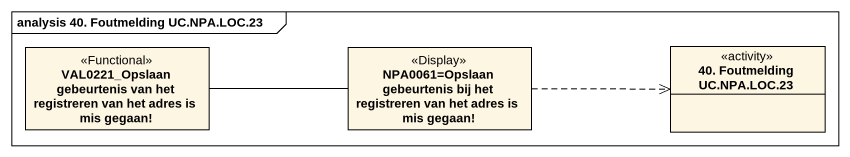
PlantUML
@startuml
mainframe analysis 40. Foutmelding UC.NPA.LOC.23
hide circle
hide empty members
class "VAL0221_Opslaan gebeurtenis van het registreren van het adres is mis gegaan!" as VAL0221_Opslaan_gebeurtenis <<Functional>>
class "NPA0061=Opslaan gebeurtenis bij het registreren van het adres is mis gegaan!" as NPA0061_Opslaan_gebeurtenis <<Display>>
class "40. Foutmelding UC.NPA.LOC.23" as c40_Foutmelding_UC_NPA_LOC_23 <<activity>>
VAL0221_Opslaan_gebeurtenis -right- NPA0061_Opslaan_gebeurtenis
NPA0061_Opslaan_gebeurtenis .right.> c40_Foutmelding_UC_NPA_LOC_23
@enduml
